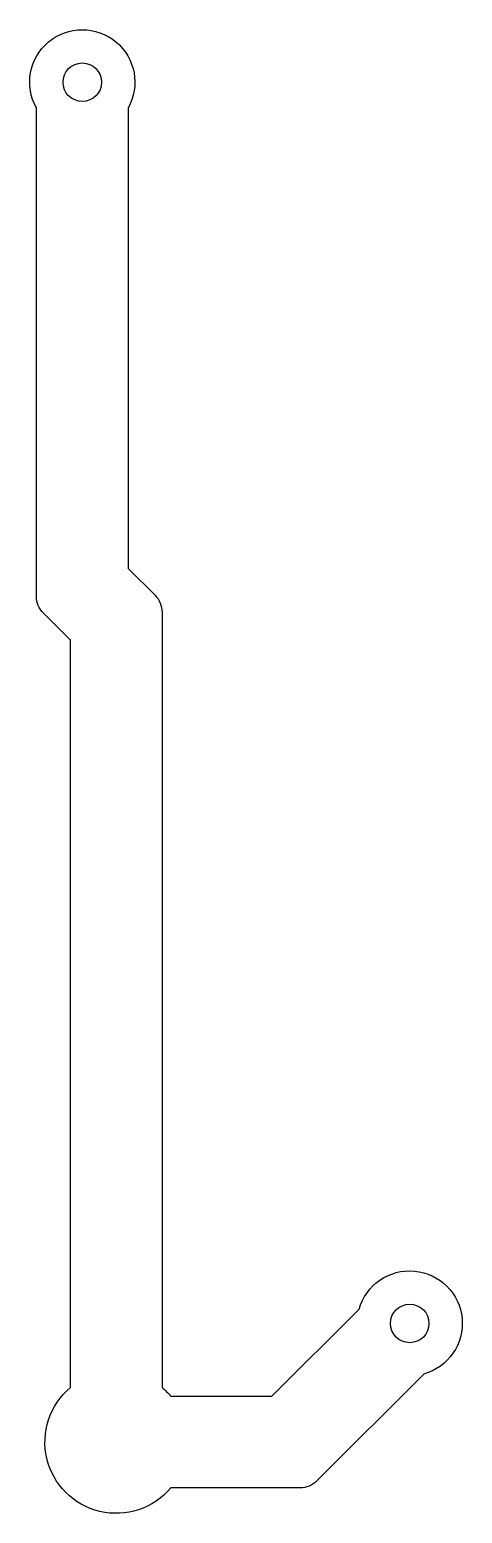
# Model space of a CAD drawing. Header units: millimetres. Extents: x 23 to 151, y 19 to 456.
import ezdxf

# ---------------------------------------------------------------- set-up
doc = ezdxf.new("R2010")
doc.units = ezdxf.units.MM
doc.layers.get('0').update_dxf_attribs({"linetype": 'CONTINUOUS'})

msp = doc.modelspace()

# ---------------------------------------------------------------- linework, layer by layer
msp.add_lwpolyline([(52.01, 433.4), (52.01, 297.64), (59.95, 289.7, -0.198912), (62, 284.75), (62, 56.09, -0.043615), (64.59, 53.5), (94.41, 53.5), (120.07, 79.16, -1.712279), (139.16, 60.07), (107.64, 28.55, -0.198912), (102.69, 26.5), (64.59, 26.5, -1.091209), (35, 56.09), (35, 276.47), (27.06, 284.41, -0.198912), (25.01, 289.36), (25.01, 433.37, -1.712277)], format="xyb", close=True)
for centre in [(38.5, 441), (135, 75)]:
    msp.add_circle(centre, 5.68)

doc.saveas('drawing.dxf')
